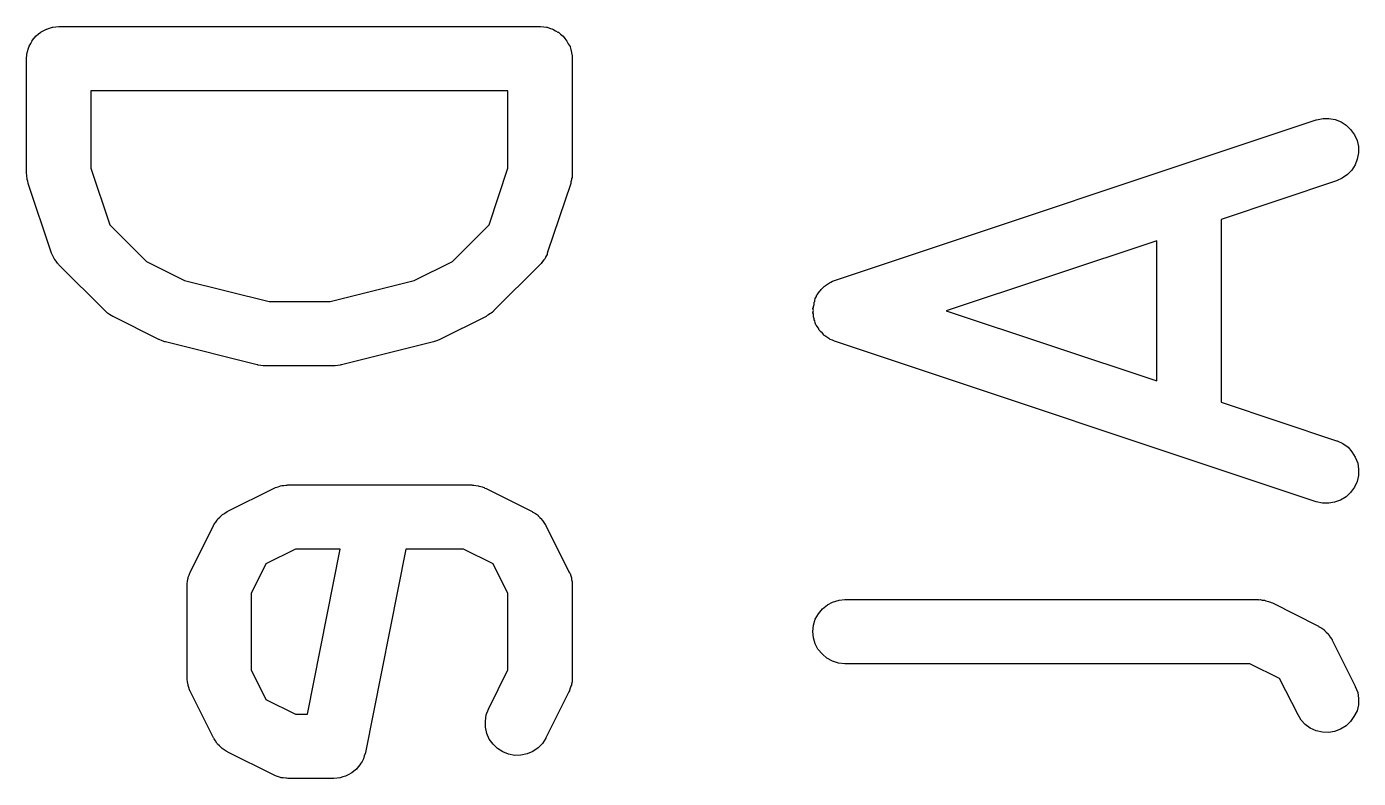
# Model space of a CAD drawing. Extents: x 99.2 to 141.2, y -118.7 to -76.
# Drawn here: x 99.639 to 101.714, y -97.168 to -95.996 of the extents above; entities that cross this region are included whole.
import ezdxf

# ---------------------------------------------------------------- set-up
doc = ezdxf.new("R2010")
doc.units = 0
doc.layers.add('BLACK', color=7, linetype='CONTINUOUS')

msp = doc.modelspace()

# ---------------------------------------------------------------- linework, layer by layer
at = {"layer": 'BLACK', "linetype": 'CONTINUOUS'}
for p, q in [((99.648, -96.0182), (99.651, -96.0146)), ((99.651, -96.0146), (99.6541, -96.0109)), ((99.6541, -96.0109), (99.6542, -96.0108)), ((99.6542, -96.0108), (99.6543, -96.0107)), ((99.6543, -96.0107), (99.6579, -96.0078)), ((99.6579, -96.0078), (99.6616, -96.0048)), ((99.6616, -96.0048), (99.6618, -96.0047)), ((99.6618, -96.0047), (99.6619, -96.0046)), ((99.6619, -96.0046), (99.666, -96.0024)), ((99.666, -96.0024), (99.6702, -96.0002)), ((99.6702, -96.0002), (99.6704, -96.0001)), ((99.6704, -96.0001), (99.6706, -96.0001)), ((99.6706, -96.0001), (99.675, -95.9988)), ((99.675, -95.9988), (99.6796, -95.9974)), ((99.6796, -95.9974), (99.6798, -95.9974)), ((99.6798, -95.9974), (99.6799, -95.9973)), ((99.6799, -95.9973), (99.6846, -95.9969)), ((99.6846, -95.9969), (99.6893, -95.9964)), ((99.6893, -95.9964), (100.439, -95.9964)), ((100.439, -95.9964), (100.44, -95.9964)), ((100.44, -95.9964), (100.44, -95.9964)), ((100.44, -95.9964), (100.44, -95.9964)), ((100.44, -95.9964), (100.44, -95.9964)), ((100.44, -95.9964), (100.445, -95.9969)), ((100.445, -95.9969), (100.449, -95.9974)), ((100.449, -95.9974), (100.45, -95.9975)), ((100.45, -95.9975), (100.45, -95.9975)), ((100.45, -95.9975), (100.454, -95.9989)), ((100.454, -95.9989), (100.459, -96.0003)), ((100.459, -96.0003), (100.459, -96.0004)), ((100.459, -96.0004), (100.459, -96.0005)), ((100.459, -96.0005), (100.463, -96.0027)), ((100.463, -96.0027), (100.467, -96.005)), ((100.467, -96.005), (100.467, -96.0051)), ((100.467, -96.0051), (100.468, -96.0052)), ((100.468, -96.0052), (100.471, -96.0082)), ((100.471, -96.0082), (100.475, -96.0112)), ((100.475, -96.0112), (100.475, -96.0113)), ((100.475, -96.0113), (100.475, -96.0114)), ((100.475, -96.0114), (100.478, -96.0151)), ((100.478, -96.0151), (100.481, -96.0188)), ((99.6398, -96.0411), (99.6403, -96.0364)), ((99.6403, -96.0364), (99.6404, -96.0362)), ((99.6404, -96.036), (99.6418, -96.0316)), ((99.6404, -96.0362), (99.6404, -96.036)), ((99.6418, -96.0316), (99.6432, -96.0271)), ((99.6432, -96.0271), (99.6433, -96.0269)), ((99.6433, -96.0267), (99.6456, -96.0226)), ((99.6433, -96.0269), (99.6433, -96.0267)), ((99.6456, -96.0226), (99.6478, -96.0185)), ((99.6478, -96.0185), (99.6479, -96.0183)), ((99.6479, -96.0183), (99.648, -96.0182)), ((100.481, -96.0188), (100.481, -96.0189)), ((100.481, -96.0189), (100.481, -96.019)), ((100.481, -96.019), (100.483, -96.0232)), ((100.483, -96.0232), (100.486, -96.0274)), ((100.486, -96.0274), (100.486, -96.0275)), ((100.486, -96.0275), (100.486, -96.0277)), ((100.486, -96.0277), (100.487, -96.0322)), ((100.487, -96.0322), (100.488, -96.0367)), ((100.488, -96.0367), (100.488, -96.0369)), ((100.488, -96.0369), (100.488, -96.0371)), ((100.488, -96.0371), (100.489, -96.0417)), ((99.6393, -96.0457), (99.6398, -96.0411)), ((99.6393, -96.0461), (99.6393, -96.0457)), ((99.6393, -96.0464), (99.6393, -96.0461)), ((99.6393, -96.0461), (99.6393, -96.0461)), ((99.6393, -96.0461), (99.6393, -96.0461)), ((99.6393, -96.225), (99.6393, -96.0464)), ((100.489, -96.0417), (100.489, -96.0464)), ((100.489, -96.0464), (100.489, -96.225)), ((99.7393, -96.0964), (99.7393, -96.2169)), ((100.389, -96.0964), (99.7393, -96.0964)), ((100.389, -96.2169), (100.389, -96.0964)), ((101.649, -96.1416), (101.659, -96.1396)), ((101.659, -96.1396), (101.668, -96.1395)), ((101.668, -96.1395), (101.678, -96.1412)), ((101.678, -96.1412), (101.687, -96.1448)), ((100.898, -96.3919), (101.648, -96.1419)), ((101.648, -96.1419), (101.649, -96.1416)), ((101.687, -96.1448), (101.695, -96.1501)), ((101.695, -96.1501), (101.702, -96.1569)), ((101.702, -96.1569), (101.708, -96.1649)), ((101.708, -96.1649), (101.712, -96.1738)), ((101.712, -96.1738), (101.714, -96.1833)), ((101.712, -96.2027), (101.709, -96.2118)), ((101.714, -96.1931), (101.712, -96.2027)), ((101.714, -96.1833), (101.714, -96.1931)), ((99.7393, -96.2169), (99.7687, -96.3051)), ((100.36, -96.3051), (100.389, -96.2169)), ((101.704, -96.22), (101.697, -96.2271)), ((101.709, -96.2118), (101.704, -96.22)), ((99.6396, -96.2278), (99.6393, -96.225)), ((99.6396, -96.2306), (99.6396, -96.2278)), ((99.64, -96.2326), (99.6396, -96.2306)), ((99.6402, -96.2347), (99.64, -96.2326)), ((99.641, -96.2374), (99.6402, -96.2347)), ((99.6416, -96.2401), (99.641, -96.2374)), ((99.6419, -96.2408), (99.6416, -96.2401)), ((99.6776, -96.348), (99.6419, -96.2408)), ((100.487, -96.2408), (100.451, -96.348)), ((100.488, -96.2354), (100.487, -96.2381)), ((100.487, -96.2381), (100.487, -96.2408)), ((100.489, -96.2313), (100.488, -96.2333)), ((100.488, -96.2333), (100.488, -96.2354)), ((100.489, -96.225), (100.489, -96.2257)), ((100.489, -96.2257), (100.489, -96.2285)), ((100.489, -96.2285), (100.489, -96.2313)), ((101.68, -96.2367), (101.5, -96.2968)), ((101.689, -96.2327), (101.68, -96.2367)), ((101.697, -96.2271), (101.689, -96.2327)), ((99.7687, -96.3051), (99.826, -96.3625)), ((100.303, -96.3625), (100.36, -96.3051)), ((101.5, -96.2968), (101.5, -96.5818)), ((99.6782, -96.3493), (99.6776, -96.348)), ((100.451, -96.3486), (100.45, -96.3499)), ((100.451, -96.348), (100.451, -96.3486)), ((101.4, -96.3301), (101.072, -96.4393)), ((101.4, -96.5485), (101.4, -96.3301)), ((99.6786, -96.3507), (99.6782, -96.3493)), ((99.6801, -96.3537), (99.6786, -96.3507)), ((99.6815, -96.3569), (99.6801, -96.3537)), ((99.6824, -96.3581), (99.6815, -96.3569)), ((99.6831, -96.3594), (99.6824, -96.3581)), ((99.6852, -96.362), (99.6831, -96.3594)), ((99.6872, -96.3648), (99.6852, -96.362)), ((99.6882, -96.3658), (99.6872, -96.3648)), ((99.6892, -96.367), (99.6882, -96.3658)), ((99.6896, -96.3675), (99.6892, -96.367)), ((99.7611, -96.4389), (99.6896, -96.3675)), ((99.826, -96.3625), (99.8853, -96.3921)), ((100.243, -96.3921), (100.303, -96.3625)), ((100.439, -96.3675), (100.367, -96.4389)), ((100.44, -96.3664), (100.439, -96.3675)), ((100.441, -96.3654), (100.44, -96.3664)), ((100.443, -96.3626), (100.441, -96.3654)), ((100.445, -96.36), (100.443, -96.3626)), ((100.446, -96.3587), (100.445, -96.36)), ((100.447, -96.3575), (100.446, -96.3587)), ((100.448, -96.3544), (100.447, -96.3575)), ((100.45, -96.3514), (100.448, -96.3544)), ((100.45, -96.3499), (100.45, -96.3514)), ((99.8853, -96.3921), (100.017, -96.425)), ((100.112, -96.425), (100.243, -96.3921)), ((100.873, -96.4115), (100.875, -96.4085)), ((100.875, -96.4085), (100.876, -96.4075)), ((100.876, -96.4075), (100.877, -96.4063)), ((100.877, -96.4063), (100.879, -96.404)), ((100.879, -96.404), (100.882, -96.4015)), ((100.882, -96.4015), (100.883, -96.4006)), ((100.883, -96.4006), (100.884, -96.3997)), ((100.884, -96.3997), (100.887, -96.3978)), ((100.887, -96.3978), (100.89, -96.3958)), ((100.89, -96.3958), (100.891, -96.3952)), ((100.891, -96.3952), (100.892, -96.3945)), ((100.892, -96.3945), (100.895, -96.3933)), ((100.895, -96.3933), (100.898, -96.3919)), ((100.017, -96.425), (100.112, -96.425)), ((100.865, -96.4326), (100.866, -96.4293)), ((100.866, -96.4259), (100.867, -96.4245)), ((100.866, -96.4293), (100.866, -96.4259)), ((100.867, -96.4231), (100.868, -96.42)), ((100.867, -96.4245), (100.867, -96.4231)), ((100.868, -96.42), (100.87, -96.4168)), ((100.87, -96.4156), (100.871, -96.4143)), ((100.87, -96.4168), (100.87, -96.4156)), ((100.871, -96.4143), (100.873, -96.4115)), ((99.7632, -96.4407), (99.7611, -96.4389)), ((99.7653, -96.4427), (99.7632, -96.4407)), ((99.767, -96.4438), (99.7653, -96.4427)), ((99.7686, -96.4451), (99.767, -96.4438)), ((99.7711, -96.4464), (99.7686, -96.4451)), ((99.7734, -96.448), (99.7711, -96.4464)), ((99.7741, -96.4483), (99.7734, -96.448)), ((99.8455, -96.484), (99.7741, -96.4483)), ((100.355, -96.4483), (100.283, -96.484)), ((100.357, -96.4468), (100.355, -96.4483)), ((100.359, -96.4455), (100.357, -96.4468)), ((100.361, -96.4442), (100.359, -96.4455)), ((100.363, -96.4431), (100.361, -96.4442)), ((100.365, -96.4412), (100.363, -96.4431)), ((100.367, -96.4394), (100.365, -96.4412)), ((100.367, -96.4389), (100.367, -96.4394)), ((100.864, -96.4355), (100.865, -96.4341)), ((100.865, -96.4389), (100.864, -96.4355)), ((100.864, -96.4424), (100.865, -96.4389)), ((100.865, -96.4438), (100.864, -96.4424)), ((100.865, -96.4341), (100.865, -96.4326)), ((100.865, -96.4452), (100.865, -96.4438)), ((100.865, -96.4486), (100.865, -96.4452)), ((100.866, -96.452), (100.865, -96.4486)), ((100.866, -96.4534), (100.866, -96.452)), ((101.072, -96.4393), (101.4, -96.5485)), ((100.867, -96.4548), (100.866, -96.4534)), ((100.868, -96.4579), (100.867, -96.4548)), ((100.869, -96.4612), (100.868, -96.4579)), ((100.87, -96.4624), (100.869, -96.4612)), ((100.871, -96.4637), (100.87, -96.4624)), ((100.873, -96.4665), (100.871, -96.4637)), ((100.874, -96.4695), (100.873, -96.4665)), ((100.875, -96.4705), (100.874, -96.4695)), ((100.876, -96.4717), (100.875, -96.4705)), ((100.879, -96.4741), (100.876, -96.4717)), ((99.8457, -96.4841), (99.8455, -96.484)), ((99.8459, -96.4842), (99.8457, -96.4841)), ((99.8502, -96.4858), (99.8459, -96.4842)), ((99.8546, -96.4875), (99.8502, -96.4858)), ((99.8548, -96.4875), (99.8546, -96.4875)), ((99.8551, -96.4876), (99.8548, -96.4875)), ((99.8557, -96.4878), (99.8551, -96.4876)), ((99.9986, -96.5235), (99.8557, -96.4878)), ((100.273, -96.4878), (100.13, -96.5235)), ((100.278, -96.4861), (100.273, -96.4877)), ((100.273, -96.4877), (100.273, -96.4877)), ((100.273, -96.4877), (100.273, -96.4878)), ((100.282, -96.4845), (100.278, -96.4861)), ((100.283, -96.484), (100.282, -96.4843)), ((100.282, -96.4843), (100.282, -96.4844)), ((100.282, -96.4844), (100.282, -96.4845)), ((100.881, -96.4767), (100.879, -96.4741)), ((100.882, -96.4775), (100.881, -96.4767)), ((100.883, -96.4785), (100.882, -96.4775)), ((100.886, -96.4804), (100.883, -96.4785)), ((100.889, -96.4824), (100.886, -96.4804)), ((100.89, -96.483), (100.889, -96.4824)), ((100.891, -96.4838), (100.89, -96.483)), ((100.895, -96.485), (100.891, -96.4838)), ((100.898, -96.4865), (100.895, -96.485)), ((100.898, -96.4867), (100.898, -96.4865)), ((101.648, -96.7367), (100.898, -96.4867)), ((99.9995, -96.5236), (99.9986, -96.5235)), ((100, -96.5239), (99.9995, -96.5236)), ((100.004, -96.5244), (100, -96.5239)), ((100.008, -96.5249), (100.004, -96.5244)), ((100.009, -96.5249), (100.008, -96.5249)), ((100.01, -96.525), (100.009, -96.5249)), ((100.011, -96.525), (100.01, -96.525)), ((100.118, -96.525), (100.011, -96.525)), ((100.119, -96.5249), (100.118, -96.525)), ((100.12, -96.525), (100.119, -96.5249)), ((100.124, -96.5244), (100.12, -96.525)), ((100.128, -96.524), (100.124, -96.5244)), ((100.129, -96.5237), (100.128, -96.5238)), ((100.128, -96.5238), (100.128, -96.524)), ((100.13, -96.5235), (100.129, -96.5237)), ((101.5, -96.5818), (101.68, -96.6419)), ((101.68, -96.6419), (101.681, -96.6421)), ((101.681, -96.6421), (101.69, -96.6462)), ((101.69, -96.6462), (101.698, -96.6519)), ((101.698, -96.6519), (101.704, -96.6591)), ((101.704, -96.6591), (101.709, -96.6674)), ((101.709, -96.6674), (101.713, -96.6765)), ((101.713, -96.6765), (101.714, -96.6862)), ((101.714, -96.6959), (101.712, -96.7054)), ((101.714, -96.6862), (101.714, -96.6959)), ((99.9526, -96.7517), (100.024, -96.716)), ((100.024, -96.716), (100.025, -96.7157)), ((100.025, -96.7157), (100.026, -96.7152)), ((100.026, -96.7152), (100.027, -96.7145)), ((100.027, -96.7145), (100.031, -96.7135)), ((100.031, -96.7135), (100.034, -96.7123)), ((100.034, -96.7123), (100.035, -96.7121)), ((100.035, -96.7121), (100.037, -96.7117)), ((100.037, -96.7117), (100.04, -96.7113)), ((100.04, -96.7113), (100.043, -96.7108)), ((100.043, -96.7108), (100.045, -96.7109)), ((100.045, -96.7109), (100.046, -96.7107)), ((100.046, -96.7107), (100.332, -96.7107)), ((100.332, -96.7107), (100.333, -96.7107)), ((100.333, -96.7107), (100.334, -96.7109)), ((100.334, -96.7109), (100.336, -96.7108)), ((100.336, -96.7108), (100.339, -96.7114)), ((100.339, -96.7114), (100.343, -96.7118)), ((100.343, -96.7118), (100.344, -96.7123)), ((100.344, -96.7123), (100.345, -96.7125)), ((100.345, -96.7125), (100.349, -96.7137)), ((100.349, -96.7137), (100.352, -96.7148)), ((100.352, -96.7148), (100.353, -96.7155)), ((100.353, -96.7155), (100.355, -96.716)), ((100.355, -96.716), (100.426, -96.7517)), ((101.702, -96.7222), (101.695, -96.7289)), ((101.708, -96.7143), (101.702, -96.7222)), ((101.712, -96.7054), (101.708, -96.7143)), ((101.658, -96.7389), (101.648, -96.7367)), ((101.668, -96.7392), (101.658, -96.7389)), ((101.677, -96.7375), (101.668, -96.7392)), ((101.686, -96.7341), (101.677, -96.7375)), ((101.695, -96.7289), (101.686, -96.7341)), ((99.9367, -96.7645), (99.9373, -96.7636)), ((99.9373, -96.7636), (99.9401, -96.761)), ((99.9401, -96.761), (99.9427, -96.7583)), ((99.9427, -96.7583), (99.9436, -96.7576)), ((99.9436, -96.7576), (99.9444, -96.7569)), ((99.9444, -96.7569), (99.9476, -96.7549)), ((99.9476, -96.7549), (99.9507, -96.7527)), ((99.9507, -96.7527), (99.9517, -96.7523)), ((99.9517, -96.7523), (99.9526, -96.7517)), ((100.426, -96.7517), (100.427, -96.752)), ((100.427, -96.752), (100.427, -96.7526)), ((100.427, -96.7526), (100.428, -96.7531)), ((100.428, -96.7531), (100.432, -96.7553)), ((100.432, -96.7553), (100.435, -96.7573)), ((100.435, -96.7573), (100.436, -96.7581)), ((100.436, -96.7581), (100.436, -96.7587)), ((100.436, -96.7587), (100.439, -96.7615)), ((100.439, -96.7615), (100.442, -96.7641)), ((99.8946, -96.8455), (99.9303, -96.7741)), ((99.9303, -96.7741), (99.9306, -96.7734)), ((99.9306, -96.7734), (99.9312, -96.7725)), ((99.9312, -96.7725), (99.9316, -96.7716)), ((99.9316, -96.7716), (99.9338, -96.7684)), ((99.9338, -96.7684), (99.9359, -96.7653)), ((99.9359, -96.7653), (99.9367, -96.7645)), ((100.442, -96.7641), (100.442, -96.765)), ((100.442, -96.765), (100.443, -96.7658)), ((100.443, -96.7658), (100.445, -96.769)), ((100.445, -96.769), (100.447, -96.7722)), ((100.447, -96.7722), (100.448, -96.7732)), ((100.448, -96.7732), (100.448, -96.7741)), ((100.448, -96.7741), (100.484, -96.8455)), ((100.058, -96.8107), (100.012, -96.8337)), ((100.128, -96.8107), (100.058, -96.8107)), ((100.077, -97.0679), (100.128, -96.8107)), ((100.23, -96.8107), (100.167, -97.1277)), ((100.32, -96.8107), (100.23, -96.8107)), ((100.366, -96.8337), (100.32, -96.8107)), ((99.8933, -96.8482), (99.894, -96.8469)), ((99.894, -96.8469), (99.8946, -96.8455)), ((100.012, -96.8337), (99.9893, -96.8797)), ((100.389, -96.8797), (100.366, -96.8337)), ((100.484, -96.8455), (100.484, -96.8461)), ((100.484, -96.8461), (100.485, -96.8475)), ((99.8893, -96.8672), (99.8895, -96.8657)), ((99.8893, -96.8679), (99.8893, -96.8672)), ((99.8894, -96.8642), (99.89, -96.8609)), ((99.8895, -96.8657), (99.8894, -96.8642)), ((99.89, -96.8609), (99.8904, -96.8575)), ((99.8904, -96.8575), (99.8908, -96.8561)), ((99.8908, -96.8561), (99.8911, -96.8546)), ((99.8911, -96.8546), (99.8923, -96.8514)), ((99.8923, -96.8514), (99.8933, -96.8482)), ((100.485, -96.8475), (100.486, -96.8488)), ((100.486, -96.8488), (100.487, -96.8521)), ((100.487, -96.8521), (100.488, -96.8553)), ((100.488, -96.8553), (100.488, -96.8567)), ((100.488, -96.8567), (100.488, -96.8581)), ((100.488, -96.8581), (100.489, -96.8615)), ((100.489, -96.8615), (100.489, -96.8649)), ((100.489, -96.8649), (100.489, -96.8664)), ((100.489, -96.8664), (100.489, -96.8679)), ((99.8893, -97.0107), (99.8893, -96.8679)), ((99.9893, -96.8797), (99.9893, -96.9989)), ((100.389, -96.9989), (100.389, -96.8797)), ((100.489, -96.8679), (100.489, -97.0107)), ((100.873, -96.9113), (100.879, -96.9038)), ((100.879, -96.9038), (100.887, -96.8976)), ((100.887, -96.8976), (100.895, -96.8931)), ((100.895, -96.8931), (100.905, -96.8902)), ((100.905, -96.8902), (100.914, -96.8893)), ((100.914, -96.8893), (101.557, -96.8893)), ((101.557, -96.8893), (101.558, -96.8893)), ((101.558, -96.8893), (101.559, -96.8895)), ((101.559, -96.8895), (101.561, -96.8894)), ((101.561, -96.8894), (101.564, -96.89)), ((101.564, -96.89), (101.568, -96.8904)), ((101.568, -96.8904), (101.569, -96.8908)), ((101.569, -96.8908), (101.57, -96.8911)), ((101.57, -96.8911), (101.574, -96.8923)), ((101.574, -96.8923), (101.577, -96.8933)), ((101.577, -96.8933), (101.578, -96.894)), ((101.578, -96.894), (101.58, -96.8946)), ((101.58, -96.8946), (101.651, -96.9303)), ((100.864, -96.9389), (100.865, -96.9292)), ((100.865, -96.9292), (100.868, -96.9199)), ((100.868, -96.9199), (100.873, -96.9113)), ((100.865, -96.9487), (100.864, -96.9389)), ((100.868, -96.958), (100.865, -96.9487)), ((101.651, -96.9303), (101.652, -96.9306)), ((101.652, -96.9306), (101.652, -96.9312)), ((101.652, -96.9312), (101.653, -96.9316)), ((101.653, -96.9316), (101.657, -96.9338)), ((101.657, -96.9338), (101.66, -96.9359)), ((101.66, -96.9359), (101.661, -96.9367)), ((101.661, -96.9367), (101.661, -96.9373)), ((101.661, -96.9373), (101.664, -96.9401)), ((101.664, -96.9401), (101.667, -96.9427)), ((101.667, -96.9427), (101.667, -96.9436)), ((101.667, -96.9436), (101.668, -96.9444)), ((101.668, -96.9444), (101.67, -96.9476)), ((101.67, -96.9476), (101.672, -96.9507)), ((101.672, -96.9507), (101.673, -96.9517)), ((100.872, -96.9667), (100.868, -96.958)), ((100.879, -96.9743), (100.872, -96.9667)), ((101.673, -96.9517), (101.673, -96.9526)), ((101.673, -96.9526), (101.709, -97.0241)), ((100.886, -96.9805), (100.879, -96.9743)), ((100.895, -96.9852), (100.886, -96.9805)), ((100.904, -96.9882), (100.895, -96.9852)), ((100.914, -96.9893), (100.904, -96.9882)), ((101.545, -96.9893), (100.914, -96.9893)), ((100.914, -96.9893), (100.914, -96.9893)), ((101.591, -97.0123), (101.545, -96.9893)), ((99.8894, -97.0122), (99.8893, -97.0107)), ((99.8894, -97.0136), (99.8894, -97.0122)), ((99.9893, -96.9989), (100.012, -97.0449)), ((100.359, -97.0598), (100.389, -96.9989)), ((100.489, -97.0107), (100.489, -97.0114)), ((100.489, -97.0114), (100.489, -97.0129)), ((100.489, -97.0129), (100.489, -97.0143)), ((101.62, -97.0688), (101.591, -97.0123)), ((99.8899, -97.017), (99.8894, -97.0136)), ((99.8902, -97.0204), (99.8899, -97.017)), ((99.8907, -97.0218), (99.8902, -97.0204)), ((99.8909, -97.0233), (99.8907, -97.0218)), ((99.8921, -97.0265), (99.8909, -97.0233)), ((99.8931, -97.0298), (99.8921, -97.0265)), ((99.8937, -97.0311), (99.8931, -97.0298)), ((99.8943, -97.0324), (99.8937, -97.0311)), ((99.8946, -97.0331), (99.8943, -97.0324)), ((99.9303, -97.1045), (99.8946, -97.0331)), ((100.484, -97.0331), (100.448, -97.1045)), ((100.485, -97.0317), (100.484, -97.0331)), ((100.486, -97.0272), (100.485, -97.0304)), ((100.485, -97.0304), (100.485, -97.0317)), ((100.487, -97.024), (100.486, -97.0272)), ((100.488, -97.0225), (100.487, -97.024)), ((100.489, -97.0177), (100.488, -97.0211)), ((100.488, -97.0211), (100.488, -97.0225)), ((100.489, -97.0143), (100.489, -97.0177)), ((101.709, -97.0241), (101.709, -97.0247)), ((101.709, -97.0247), (101.713, -97.0339)), ((100.012, -97.0449), (100.058, -97.0679)), ((101.714, -97.0532), (101.712, -97.0627)), ((101.713, -97.0339), (101.714, -97.0435)), ((101.714, -97.0435), (101.714, -97.0532)), ((100.058, -97.0679), (100.077, -97.0679)), ((100.354, -97.0785), (100.355, -97.0689)), ((100.355, -97.0689), (100.359, -97.0598)), ((101.625, -97.077), (101.62, -97.0688)), ((101.707, -97.0716), (101.702, -97.0795)), ((101.712, -97.0627), (101.707, -97.0716)), ((100.354, -97.0883), (100.354, -97.0785)), ((100.356, -97.0978), (100.354, -97.0883)), ((101.631, -97.0841), (101.625, -97.077)), ((101.639, -97.0898), (101.631, -97.0841)), ((101.648, -97.0938), (101.639, -97.0898)), ((101.658, -97.096), (101.648, -97.0938)), ((101.677, -97.0947), (101.668, -97.0963)), ((101.686, -97.0913), (101.677, -97.0947)), ((101.695, -97.0862), (101.686, -97.0913)), ((101.702, -97.0795), (101.695, -97.0862)), ((99.9309, -97.1054), (99.9303, -97.1045)), ((99.9313, -97.1064), (99.9309, -97.1054)), ((99.9334, -97.1095), (99.9313, -97.1064)), ((99.9355, -97.1128), (99.9334, -97.1095)), ((99.9362, -97.1136), (99.9355, -97.1128)), ((99.9368, -97.1144), (99.9362, -97.1136)), ((99.9396, -97.1171), (99.9368, -97.1144)), ((100.36, -97.1067), (100.356, -97.0978)), ((100.366, -97.1147), (100.36, -97.1067)), ((100.373, -97.1215), (100.366, -97.1147)), ((100.443, -97.1133), (100.436, -97.1203)), ((100.448, -97.1051), (100.443, -97.1133)), ((100.448, -97.1045), (100.448, -97.1051)), ((101.668, -97.0963), (101.658, -97.096)), ((99.9422, -97.1199), (99.9396, -97.1171)), ((99.9431, -97.1205), (99.9422, -97.1199)), ((99.9438, -97.1212), (99.9431, -97.1205)), ((99.947, -97.1233), (99.9438, -97.1212)), ((99.9501, -97.1255), (99.947, -97.1233)), ((99.9511, -97.126), (99.9501, -97.1255)), ((99.952, -97.1265), (99.9511, -97.126)), ((99.9526, -97.1269), (99.952, -97.1265)), ((100.024, -97.1626), (99.9526, -97.1269)), ((100.165, -97.1327), (100.164, -97.1372)), ((100.164, -97.1372), (100.164, -97.1374)), ((100.164, -97.1374), (100.164, -97.1376)), ((100.167, -97.1283), (100.165, -97.1327)), ((100.167, -97.1277), (100.167, -97.1279)), ((100.167, -97.1279), (100.167, -97.1279)), ((100.167, -97.1279), (100.167, -97.1279)), ((100.167, -97.1279), (100.167, -97.1283)), ((100.381, -97.1267), (100.373, -97.1215)), ((100.39, -97.1303), (100.381, -97.1267)), ((100.4, -97.132), (100.39, -97.1303)), ((100.409, -97.1318), (100.4, -97.132)), ((100.419, -97.1297), (100.409, -97.1318)), ((100.428, -97.1259), (100.419, -97.1297)), ((100.436, -97.1203), (100.428, -97.1259)), ((100.149, -97.1565), (100.146, -97.1595)), ((100.153, -97.1536), (100.149, -97.1565)), ((100.156, -97.1497), (100.153, -97.1533)), ((100.153, -97.1533), (100.153, -97.1535)), ((100.153, -97.1535), (100.153, -97.1536)), ((100.159, -97.1462), (100.156, -97.1497)), ((100.162, -97.1416), (100.159, -97.1458)), ((100.159, -97.1458), (100.159, -97.146)), ((100.159, -97.146), (100.159, -97.1462)), ((100.164, -97.1376), (100.162, -97.1416)), ((100.025, -97.1631), (100.024, -97.1626)), ((100.027, -97.1638), (100.025, -97.1631)), ((100.03, -97.1648), (100.027, -97.1638)), ((100.033, -97.1661), (100.03, -97.1648)), ((100.035, -97.1663), (100.033, -97.1661)), ((100.036, -97.1668), (100.035, -97.1663)), ((100.039, -97.1671), (100.036, -97.1668)), ((100.043, -97.1677), (100.039, -97.1671)), ((100.044, -97.1677), (100.043, -97.1677)), ((100.046, -97.1679), (100.044, -97.1677)), ((100.118, -97.1679), (100.046, -97.1679)), ((100.046, -97.1679), (100.046, -97.1679)), ((100.123, -97.1674), (100.118, -97.1679)), ((100.127, -97.167), (100.123, -97.1674)), ((100.128, -97.1669), (100.127, -97.1669)), ((100.127, -97.1669), (100.127, -97.167)), ((100.132, -97.1655), (100.128, -97.1669)), ((100.136, -97.1643), (100.132, -97.1655)), ((100.137, -97.1641), (100.136, -97.1643)), ((100.141, -97.1619), (100.137, -97.1641)), ((100.137, -97.1641), (100.137, -97.1641)), ((100.145, -97.1597), (100.141, -97.1619)), ((100.146, -97.1595), (100.145, -97.1596)), ((100.145, -97.1596), (100.145, -97.1597))]:
    msp.add_line(p, q, dxfattribs=at)

doc.saveas('drawing.dxf')
